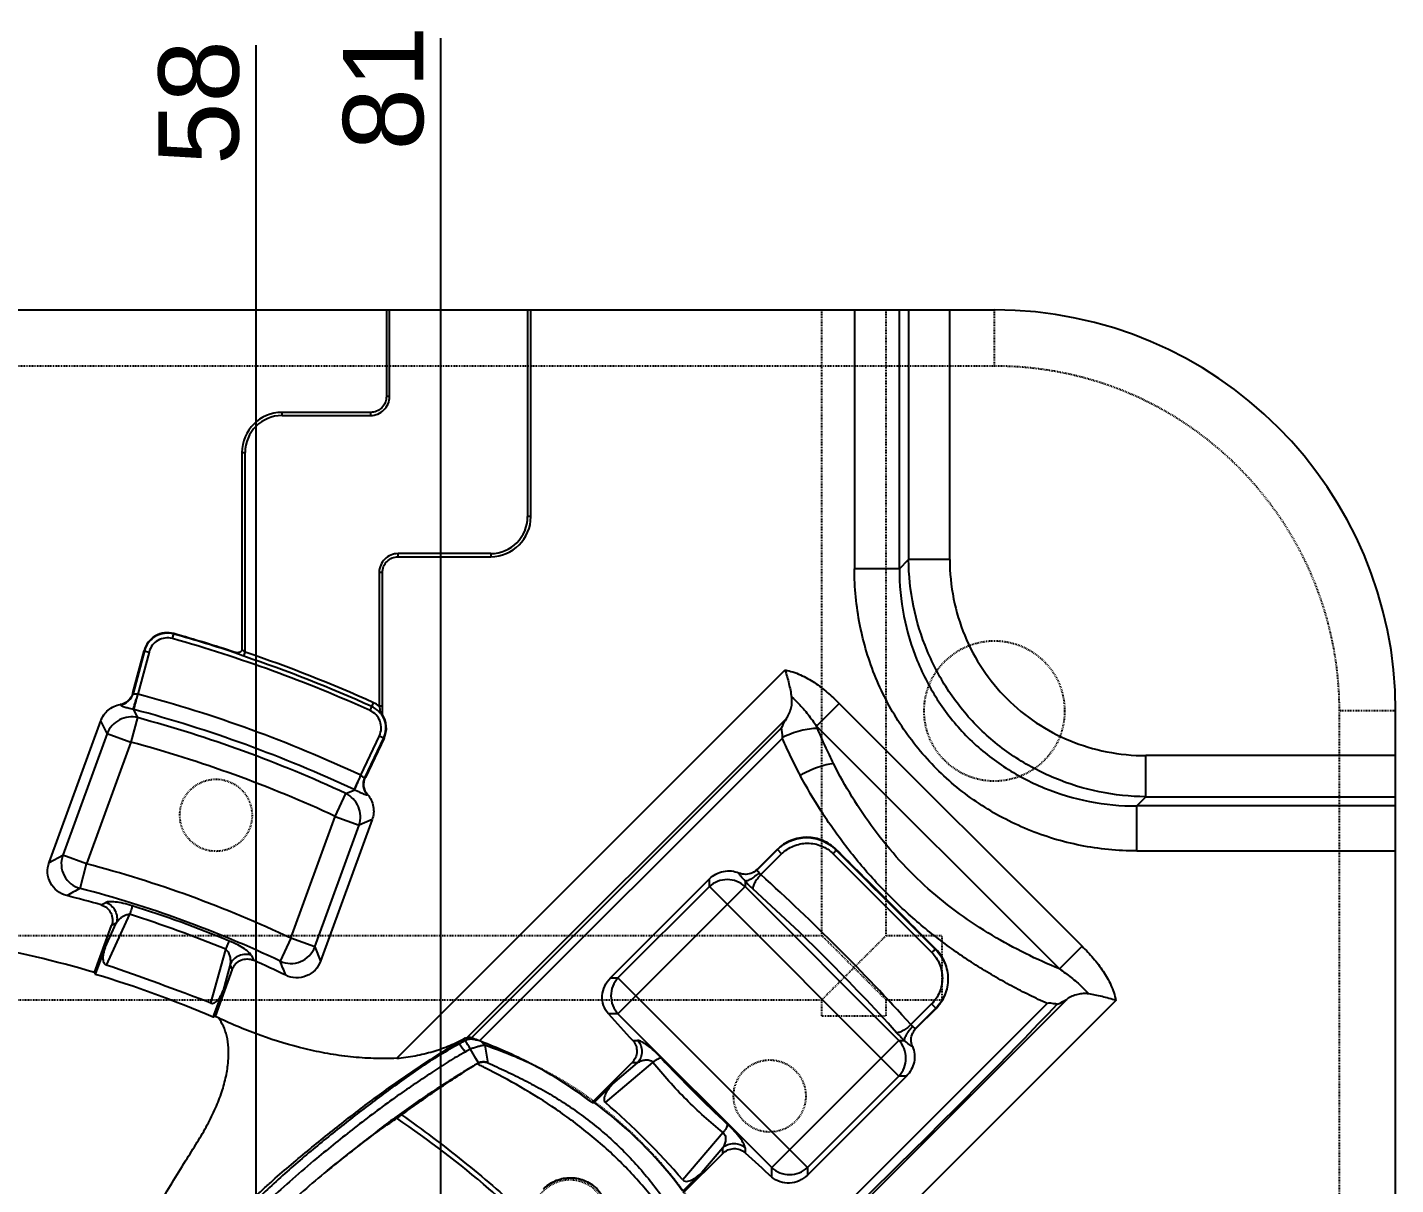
# Model space of a CAD drawing. Header units: millimetres. Extents: x 2164 to 3649, y 875 to 1925.
# Drawn here: x 2936.3 to 3106.8, y 1500.7 to 1645 of the extents above; entities that cross this region are included whole.
import ezdxf

# ---------------------------------------------------------------- set-up
doc = ezdxf.new("R2010")
doc.units = ezdxf.units.MM
doc.linetypes.add('HIDDEN', pattern=[0.2, 0.1, -0.1])
doc.layers.add('21', color=7, linetype='Continuous')
doc.layers.add('dim', color=82, linetype='Continuous', lineweight=9)
doc.styles.get("Standard").update_dxf_attribs({"font": 'arial.ttf'})
doc.dimstyles.new('ISO-25', dxfattribs={"dimscale": 4, "dimtxt": 2.5, "dimasz": 2.5, "dimexe": 1.25, "dimexo": 0.625, "dimtad": 1, "dimtxsty": 'Standard', "dimcen": 2.5, "dimadec": 0, "dimazin": 0, "dimtfac": 1, "dimtmove": 0, "dimatfit": 3, "dimfxl": 0, "dimarcsym": 0})

# ---------------------------------------------------------------- blocks, each defined once
blk = doc.blocks.new('*D27')
at = {"layer": 'Defpoints', "color": 0, "transparency": 16777216}
for p in [(2987.76, 1629.23), (2987.76, 1480.78), (2906.76, 1399.78)]:
    blk.add_point(p, dxfattribs=at)
at = {"layer": 'dim', "color": 0, "lineweight": -2, "transparency": 16777216}
blk.add_line((2987.76, 1482.78), (2987.76, 1643.64), dxfattribs=at)
at = {"layer": 'dim', "color": 0, "transparency": 16777216, "insert": (2980.66, 1637.43), "char_height": 10, "attachment_point": 5, "rotation": 90}
blk.add_mtext('81', dxfattribs=at)
blk = doc.blocks.new('*D28')
at = {"layer": 'Defpoints', "color": 0, "transparency": 16777216}
for p in [(2964.76, 1626.46), (2964.76, 1422.28), (2906.76, 1399.78)]:
    blk.add_point(p, dxfattribs=at)
at = {"layer": 'dim', "color": 0, "lineweight": -2, "transparency": 16777216}
blk.add_line((2964.76, 1424.28), (2964.76, 1642.8), dxfattribs=at)
at = {"layer": 'dim', "color": 0, "transparency": 16777216, "insert": (2957.66, 1635.63), "char_height": 10, "attachment_point": 5, "rotation": 90}
blk.add_mtext('58', dxfattribs=at)

msp = doc.modelspace()

# ---------------------------------------------------------------- linework, layer by layer
at = {"layer": '21', "color": 7, "linetype": 'Continuous'}
for p, q in [((2756.76, 1609.779), (3056.76, 1609.779)), ((2980.993, 1609.779), (2980.993, 1598.977)), ((2981.39, 1598.977), (2981.39, 1609.779)), ((2998.596, 1609.779), (2998.596, 1584.008)), ((2998.993, 1584.008), (2998.993, 1609.779)), ((3039.312, 1609.779), (3039.312, 1577.509)), ((3044.926, 1577.509), (3044.926, 1609.779)), ((3046.071, 1609.779), (3046.071, 1578.654)), ((3051.192, 1578.654), (3051.192, 1609.779)), ((2981.39, 1598.977), (2980.993, 1598.977)), ((2967.993, 1596.611), (2967.993, 1597.008)), ((2979.024, 1597.008), (2967.993, 1597.008)), ((2967.993, 1596.611), (2979.024, 1596.611)), ((2979.024, 1597.008), (2979.024, 1596.611)), ((2962.993, 1592.008), (2962.993, 1567.491)), ((2962.993, 1592.008), (2963.39, 1592.008)), ((2963.39, 1567.111), (2963.39, 1592.008)), ((2998.993, 1584.008), (2998.596, 1584.008)), ((2982.463, 1579.008), (2982.463, 1579.405)), ((2993.993, 1579.405), (2982.463, 1579.405)), ((2982.463, 1579.008), (2993.993, 1579.008)), ((2993.993, 1579.405), (2993.993, 1579.008)), ((3044.926, 1577.509), (3039.312, 1577.509)), ((3044.926, 1577.509), (3046.071, 1578.654)), ((3051.192, 1578.654), (3046.071, 1578.654)), ((2980.096, 1577.038), (2980.096, 1560.388)), ((2980.493, 1577.038), (2980.096, 1577.038)), ((2980.493, 1559.347), (2980.493, 1577.038)), ((2954.333, 1568.8), (2954.507, 1569.421)), ((2949.407, 1562.023), (2950.793, 1567.296)), ((2950.845, 1567.282), (2949.446, 1561.96)), ((2951.416, 1567.132), (2950.023, 1561.876)), ((2950.793, 1567.296), (2951.416, 1567.132)), ((2963.219, 1566.606), (2963.39, 1567.111)), ((2982.277, 1516.492), (3030.683, 1564.899)), ((2949.446, 1561.96), (2949.407, 1562.023)), ((2947.83, 1560.58), (2947.855, 1560.536)), ((2978.962, 1559.836), (2979.4, 1560.808)), ((2980.493, 1560.388), (2980.096, 1560.388)), ((3034.609, 1557.89), (3037.425, 1560.707)), ((3037.425, 1560.707), (3067.684, 1530.449)), ((2938.966, 1540.893), (2945.391, 1558.546)), ((2946.203, 1556.986), (2945.391, 1558.546)), ((2949.991, 1558.949), (2949.165, 1555.908)), ((2949.434, 1559.994), (2949.991, 1558.949)), ((3030.855, 1558.835), (2991.075, 1519.056)), ((3106.76, 1239.779), (3106.76, 1559.779)), ((2946.203, 1556.986), (2940.674, 1541.794)), ((2946.203, 1556.986), (2949.165, 1555.908)), ((3030.21, 1557.617), (2991.607, 1519.024)), ((3034.728, 1557.603), (3034.609, 1557.89)), ((3064.867, 1527.632), (3034.609, 1557.89)), ((2949.165, 1555.908), (2943.635, 1540.716)), ((2977.812, 1551.761), (2980.123, 1556.683)), ((2978.308, 1551.455), (2980.658, 1556.431)), ((2980.706, 1556.408), (2978.379, 1551.478)), ((2980.123, 1556.683), (2980.706, 1556.408)), ((2992.597, 1518.655), (3030.3, 1556.359)), ((3075.635, 1549.09), (3075.635, 1554.211)), ((3106.76, 1554.211), (3075.635, 1554.211)), ((2975.955, 1549.498), (2977.053, 1549.941)), ((2978.379, 1551.478), (2978.308, 1551.455)), ((2974.633, 1546.638), (2975.955, 1549.498)), ((2978.611, 1549.341), (2978.659, 1549.359)), ((3075.635, 1549.09), (3074.49, 1547.945)), ((3075.635, 1549.09), (3106.76, 1549.09)), ((2969.104, 1531.446), (2974.633, 1546.638)), ((2974.633, 1546.638), (2977.595, 1545.56)), ((3074.49, 1542.331), (3074.49, 1547.945)), ((3106.76, 1547.945), (3074.49, 1547.945)), ((2972.065, 1530.368), (2977.595, 1545.56)), ((2979.22, 1546.233), (2972.795, 1528.58)), ((2979.22, 1546.233), (2977.595, 1545.56)), ((2938.966, 1540.893), (2940.674, 1541.794)), ((2943.635, 1540.716), (2940.674, 1541.794)), ((3027.226, 1540.041), (3029.697, 1542.511)), ((3029.714, 1542.494), (3027.226, 1540.008)), ((3027.67, 1539.384), (3030.248, 1541.96)), ((3029.698, 1542.511), (3029.714, 1542.494)), ((3029.714, 1542.494), (3030.248, 1541.96)), ((3036.659, 1541.987), (3048.97, 1529.664)), ((3037.052, 1542.507), (3037.012, 1542.469)), ((3074.49, 1542.331), (3106.76, 1542.331)), ((2942.838, 1537.668), (2943.635, 1540.716)), ((3027.226, 1540.008), (3027.226, 1540.041)), ((3008.909, 1526.498), (3021.244, 1538.833)), ((3021.244, 1537.884), (3021.244, 1538.833)), ((3025.702, 1538.563), (3025.702, 1537.883)), ((3009.856, 1522.042), (3025.702, 1537.883)), ((3021.244, 1537.884), (3009.857, 1526.498)), ((3044.857, 1514.254), (3021.244, 1537.884)), ((3044.858, 1518.71), (3025.702, 1537.883)), ((2945.44, 1535.612), (2946.036, 1535.911)), ((2944.615, 1527.175), (2946.751, 1533.044)), ((2945.935, 1530.286), (2947.34, 1533.345)), ((2948.979, 1534.428), (2946.075, 1528.107)), ((2947.34, 1533.345), (2946.751, 1533.044)), ((2969.104, 1531.446), (2967.755, 1528.598)), ((2972.065, 1530.368), (2969.104, 1531.446)), ((2945.935, 1530.286), (2944.72, 1526.949)), ((2959.13, 1523.355), (2960.969, 1530.063)), ((2972.065, 1530.368), (2972.795, 1528.58)), ((3049.454, 1530.016), (3049.491, 1530.056)), ((3067.684, 1530.449), (3064.867, 1527.632)), ((2961.528, 1528.181), (2960.638, 1524.934)), ((2961.786, 1527.572), (2961.528, 1528.181)), ((2964.177, 1529.308), (2964.441, 1528.696)), ((2961.786, 1527.572), (2959.649, 1521.702)), ((3008.909, 1526.498), (3009.857, 1526.498)), ((3009.857, 1526.498), (3033.47, 1502.868)), ((2959.424, 1521.597), (2960.638, 1524.934)), ((3071.893, 1523.703), (3023.467, 1475.277)), ((3025.638, 1485.601), (3063.357, 1523.321)), ((3026.063, 1484.109), (3065.816, 1523.862)), ((3048.936, 1523.254), (3046.357, 1520.677)), ((3046.98, 1520.231), (3049.471, 1522.719)), ((3049.487, 1522.703), (3047.013, 1520.231)), ((3049.471, 1522.719), (3048.936, 1523.254)), ((3049.471, 1522.719), (3049.487, 1522.703)), ((3009.856, 1522.042), (3008.659, 1522.042)), ((3009.856, 1522.042), (3029.013, 1502.869)), ((3047.013, 1520.231), (3046.98, 1520.231)), ((2992.822, 1518.563), (2993.254, 1518.097)), ((3011.691, 1518.718), (3012.307, 1518.717)), ((3044.858, 1518.71), (3029.013, 1502.869)), ((3044.858, 1518.71), (3045.533, 1518.71)), ((2992.461, 1515.895), (2992.127, 1516.474)), ((2992.477, 1515.904), (2992.461, 1515.895)), ((2992.477, 1515.904), (2992.67, 1515.973)), ((2993.251, 1516.01), (2993.417, 1515.985)), ((2993.417, 1515.985), (2993.62, 1515.929)), ((2993.586, 1516.13), (2993.605, 1516.017)), ((2993.605, 1516.017), (2993.62, 1515.929)), ((3006.632, 1510.965), (3011.6, 1515.933)), ((3008.294, 1510.951), (3014.202, 1515.969)), ((3009.228, 1513.315), (3012.307, 1515.933)), ((3012.307, 1515.933), (3011.6, 1515.933)), ((2992.571, 1515.655), (2992.39, 1515.746)), ((2993.267, 1515.304), (2993.085, 1515.396)), ((3033.47, 1502.868), (3044.857, 1514.254)), ((3045.801, 1514.254), (3033.47, 1501.923)), ((3045.801, 1514.254), (3044.857, 1514.254)), ((3009.228, 1513.315), (3006.89, 1510.977)), ((3006.632, 1510.965), (3006.89, 1510.977)), ((3022.946, 1507.219), (3017.928, 1501.311)), ((3022.908, 1504.614), (3017.941, 1499.647)), ((3022.908, 1505.32), (3020.294, 1502.245)), ((3022.908, 1504.614), (3022.908, 1505.32)), ((3025.694, 1505.32), (3025.694, 1504.705)), ((3017.953, 1499.904), (3020.294, 1502.245)), ((3029.012, 1501.674), (3029.013, 1502.869)), ((3033.47, 1502.868), (3033.47, 1501.923))]:
    msp.add_line(p, q, dxfattribs=at)
at = {"layer": '21', "color": 8, "linetype": 'HIDDEN'}
for p, q in [((3035.26, 1531.779), (3035.26, 1609.779)), ((3043.26, 1531.779), (3043.26, 1609.779)), ((3056.76, 1602.779), (3056.76, 1609.779)), ((3056.76, 1602.779), (2756.76, 1602.779)), ((3099.76, 1239.779), (3099.76, 1559.779)), ((3106.76, 1559.779), (3099.76, 1559.779)), ((2706.76, 1531.779), (3035.26, 1531.779)), ((3035.26, 1531.779), (3039.26, 1527.779)), ((3039.26, 1527.779), (3043.26, 1531.779)), ((3043.26, 1531.779), (3050.26, 1531.779)), ((3050.26, 1523.781), (3050.26, 1531.778)), ((3039.26, 1527.779), (3035.26, 1523.779)), ((3043.26, 1523.779), (3039.26, 1527.779)), ((2706.76, 1523.779), (3035.26, 1523.779)), ((3035.26, 1521.779), (3035.26, 1523.779)), ((3043.26, 1521.779), (3043.26, 1523.779)), ((3043.26, 1523.779), (3050.26, 1523.779)), ((3035.262, 1521.779), (3043.259, 1521.779)), ((2992.39, 1515.746), (2992.29, 1515.796)), ((2992.461, 1515.895), (2992.758, 1515.99)), ((2992.461, 1515.895), (2992.461, 1515.895))]:
    msp.add_line(p, q, dxfattribs=at)
for points in [[(2992.84, 1516.006), (2992.852, 1516.008), (2992.848, 1516.007), (2992.792, 1515.999), (2992.72, 1515.986), (2992.643, 1515.968), (2992.575, 1515.946), (2992.516, 1515.923), (2992.466, 1515.898)], [(2992.758, 1515.99), (2992.785, 1515.996), (2992.824, 1516.003)], [(2999.614, 1515.489), (2999.484, 1515.553), (2998.908, 1515.844)]]:
    msp.add_lwpolyline(points, dxfattribs=at)
at = {"layer": '21', "color": 7, "linetype": 'Continuous'}
msp.add_lwpolyline([(2992.67, 1515.973), (2992.874, 1516.007), (2993.077, 1516.018), (2993.251, 1516.01)], dxfattribs=at)
at = {"layer": '21', "color": 8, "linetype": 'HIDDEN'}
for centre, radius in [((3056.76, 1559.779), 8.75), ((2959.76, 1546.779), 4.5), ((3028.76, 1511.779), 4.5), ((3003.846, 1496.865), 4.5)]:
    msp.add_circle(centre, radius, dxfattribs=at)
at = {"layer": '21', "color": 7, "linetype": 'Continuous'}
for centre, radius, start, end in [((3056.76, 1559.779), 50, 0, 90), ((2967.993, 1592.008), 5, 90, 180), ((2967.993, 1592.008), 4.603, 90, 180), ((2993.993, 1584.008), 5, 270, 0), ((2993.993, 1584.008), 4.603, 270, 0), ((2953.694, 1566.533), 3, 74.27972, 165.272), ((2953.694, 1566.533), 2.946, 74.27972, 165.272), ((2953.694, 1566.533), 2.355, 74.27972, 165.272), ((2906.758, 1399.78), 175.588, 65.71921, 74.27972), ((2906.758, 1399.78), 176.179, 71.60142, 74.27972), ((2906.758, 1399.78), 176.233, 71.68428, 74.27972), ((2906.758, 1399.78), 176.655, 65.71921, 71.30209), ((2906.758, 1399.78), 176.121, 65.71921, 71.30209), ((2906.758, 1399.78), 167.77, 64.94326, 75.05566), ((2977.993, 1557.689), 2.889, 38.02622, 65.71921), ((2977.993, 1557.689), 3.422, 52.07784, 65.71921), ((2953.591, 1575.197), 15.76, 254.70824, 255.05195), ((2906.758, 1399.78), 165.8, 64.94704, 75.05189), ((2906.758, 1399.78), 164.936, 65.19454, 74.80438), ((2977.993, 1557.689), 2.355, 334.72692, 65.71921), ((2977.993, 1557.689), 2.946, 334.72692, 35.08224), ((2976.329, 1559.986), 4.202, 351.2057, 352.29917), ((2977.993, 1557.689), 3, 334.72692, 33.55731), ((2906.758, 1399.78), 161.784, 65.19454, 74.80438), ((2983.641, 1564.259), 15.76, 244.94698, 245.29087), ((2943.635, 1540.716), 3.151, 160, 255.33691), ((5920.604, 4411.017), 4067.391, 224.850147, 225.098123), ((2906.758, 1399.78), 145.681, 64.66189, 75.33691), ((3025.7, 1541.572), 2.161, 295.47935, 314.9), ((3036.356, 1548.295), 14.43, 222.41137, 227.80939), ((2846.097, 1339.32), 270.174, 42.16428, 47.77392), ((3118.504, 1211.268), 370.669, 118.28892, 118.58389), ((2906.758, 1399.78), 141.233, 74.10459, 75.90218), ((2906.758, 1399.78), 142.53, 64.66189, 75.33691), ((2859.347, 1352.565), 249.468, 42.05639, 47.87912), ((2906.46, 1398.959), 143.108, 67.42516, 72.57416), ((2906.137, 1398.071), 142.929, 67.44135, 72.55799), ((2906.747, 1399.766), 132.913, 73.44719, 86.54346), ((2969.104, 1531.446), 3.151, 244.66189, 340), ((2817.18, 1153.729), 395.945, 68.99145, 71.00185), ((2906.758, 1399.78), 141.233, 64.09659, 65.89415), ((2623.39, 1391.485), 370.658, 21.4155, 21.71048), ((2906.747, 1399.766), 132.726, 66.61743, 73.37579), ((2906.747, 1399.766), 132.914, 66.35279, 66.54604), ((3207.894, 1700.717), 267.618, 221.88588, 222.84931), ((3055.274, 1529.352), 14.427, 222.12609, 227.53049), ((3048.542, 1518.704), 2.161, 135.04538, 154.20234), ((3035.921, 1440.664), 88.886, 120.01493, 120.49131), ((2990.392, 1523.33), 4.328, 276.31514, 279.08655), ((2961.501, 1437.873), 86.556, 69.11025, 69.64587), ((2990.197, 1512.387), 6.712, 69.05365, 71.16143), ((2990.306, 1512.734), 6.348, 66.65404, 68.85099), ((3037.083, 1438.794), 89.082, 120.05987, 120.53938), ((2993.015, 1514.564), 1.451, 101.19151, 103.75521), ((2993.096, 1514.12), 1.902, 87.88296, 96.3386), ((2993.1, 1514.185), 1.837, 85.53007, 87.93625), ((2993.021, 1514.094), 1.932, 78.18453, 83.95098), ((3122.969, 1615.917), 146.576, 222.70576, 227.25361), ((2927.445, 1385.758), 145.309, 63.14534, 63.37215), ((2974.624, 1467.701), 53.981, 52.1104, 53.29255), ((2950.754, 1443.816), 88.419, 40.56046, 49.40055), ((2974.511, 1467.559), 54.162, 37.8504, 52.10782), ((3208.491, 1701.518), 268.607, 227.11471, 228.07323), ((3066.474, 1390.994), 145.089, 129.80181, 132.85779), ((2975.232, 1468.142), 53.235, 36.62957, 37.83108)]:
    msp.add_arc(centre, radius, start, end, dxfattribs=at)
at = {"layer": '21', "color": 8, "linetype": 'HIDDEN'}
for centre, radius, start, end in [((3056.76, 1559.779), 43, 0, 90), ((2993.112, 1514.396), 1.633, 99.84679, 102.54243), ((2978.52, 1472.489), 47.895, 64.47177, 65.56604), ((2979.053, 1473.609), 46.655, 63.85164, 64.46919)]:
    msp.add_arc(centre, radius, start, end, dxfattribs=at)
at = {"layer": '21', "color": 7, "linetype": 'Continuous'}
for points, knots in [([(2980.993, 1598.977), (2980.992, 1598.721), (2980.89, 1598.204), (2980.449, 1597.552), (2979.798, 1597.11), (2979.28, 1597.009), (2979.024, 1597.008)], [0, 0, 0, 0, 0.2500543, 0.5000031, 0.7499496, 1, 1, 1, 1]), ([(2979.024, 1596.611), (2979.336, 1596.615), (2979.957, 1596.74), (2980.732, 1597.269), (2981.261, 1598.044), (2981.386, 1598.665), (2981.39, 1598.977)], [0, 0, 0, 0, 0.2542046, 0.5000027, 0.7458302, 1, 1, 1, 1]), ([(2982.463, 1579.405), (2982.151, 1579.4), (2981.53, 1579.276), (2980.755, 1578.746), (2980.226, 1577.971), (2980.101, 1577.35), (2980.096, 1577.038)], [0, 0, 0, 0, 0.2542046, 0.5000026, 0.7458302, 1, 1, 1, 1]), ([(2980.493, 1577.038), (2980.495, 1577.294), (2980.596, 1577.812), (2981.038, 1578.463), (2981.689, 1578.905), (2982.207, 1579.006), (2982.463, 1579.008)], [0, 0, 0, 0, 0.2500543, 0.5000031, 0.7499496, 1, 1, 1, 1]), ([(3074.49, 1542.331), (3072.145, 1542.34), (3067.493, 1542.788), (3060.819, 1544.796), (3054.726, 1548.048), (3049.388, 1552.41), (3045.027, 1557.748), (3041.776, 1563.84), (3039.769, 1570.512), (3039.321, 1575.164), (3039.312, 1577.509)], [0, 0, 0, 0, 0.1273433, 0.2520186, 0.3761044, 0.5000409, 0.6239624, 0.7480205, 0.8726709, 1, 1, 1, 1]), ([(3044.926, 1577.509), (3044.914, 1575.536), (3045.285, 1571.606), (3046.968, 1565.977), (3049.676, 1560.831), (3053.323, 1556.341), (3057.813, 1552.693), (3062.959, 1549.986), (3068.588, 1548.304), (3072.517, 1547.933), (3074.49, 1547.945)], [0, 0, 0, 0, 0.1272697, 0.2526557, 0.376742, 0.5000208, 0.6232927, 0.747364, 0.8727361, 1, 1, 1, 1]), ([(3075.635, 1549.09), (3073.688, 1549.099), (3069.798, 1549.51), (3064.219, 1551.231), (3059.092, 1553.961), (3054.6, 1557.62), (3050.942, 1562.112), (3048.211, 1567.239), (3046.491, 1572.817), (3046.08, 1576.707), (3046.071, 1578.654)], [0, 0, 0, 0, 0.1260986, 0.251348, 0.37594, 0.5000098, 0.6240763, 0.7486612, 0.873904, 1, 1, 1, 1]), ([(3051.192, 1578.654), (3051.201, 1577.017), (3051.514, 1573.779), (3052.911, 1569.139), (3055.17, 1564.913), (3058.197, 1561.213), (3061.896, 1558.187), (3066.122, 1555.929), (3070.761, 1554.532), (3073.999, 1554.219), (3075.635, 1554.211)], [0, 0, 0, 0, 0.1278809, 0.2525106, 0.3763695, 0.500042, 0.6236989, 0.7475296, 0.8721341, 1, 1, 1, 1]), ([(2962.748, 1567.121), (2962.655, 1567.076), (2962.449, 1567.022), (2962.239, 1567.053), (2962.14, 1567.085)], [0, 0, 0, 0, 0.4998826, 1, 1, 1, 1]), ([(2962.365, 1566.953), (2962.343, 1566.965), (2962.267, 1567.005), (2962.192, 1567.049), (2962.14, 1567.085)], [0, 0, 0, 0, 0.2813422, 1, 1, 1, 1]), ([(2962.365, 1566.953), (2962.396, 1566.949), (2962.54, 1566.953), (2962.67, 1567.042), (2962.748, 1567.121)], [0, 0, 0, 0, 0.2168415, 1, 1, 1, 1]), ([(2963.219, 1566.606), (2963.071, 1566.657), (2962.784, 1566.767), (2962.504, 1566.895), (2962.365, 1566.953)], [0, 0, 0, 0, 0.5092389, 1, 1, 1, 1]), ([(2962.993, 1567.491), (2962.993, 1567.413), (2962.951, 1567.251), (2962.817, 1567.157), (2962.748, 1567.121)], [0, 0, 0, 0, 0.4989099, 1, 1, 1, 1]), ([(2963.39, 1567.111), (2963.351, 1567.139), (2963.257, 1567.211), (2963.13, 1567.343), (2963.036, 1567.441), (2962.993, 1567.491)], [0, 0, 0, 0, 0.2610239, 0.6426383, 1, 1, 1, 1]), ([(3030.683, 1564.899), (3031.338, 1564.764), (3032.616, 1564.345), (3034.369, 1563.358), (3035.966, 1562.122), (3036.946, 1561.19), (3037.425, 1560.707)], [0, 0, 0, 0, 0.2491433, 0.4964751, 0.7465224, 1, 1, 1, 1]), ([(3030.683, 1564.899), (3030.855, 1564.331), (3031.161, 1563.222), (3031.397, 1562.096), (3031.485, 1561.547)], [0, 0, 0, 0, 0.5164877, 1, 1, 1, 1]), ([(2949.407, 1562.023), (2949.312, 1561.664), (2948.912, 1560.982), (2948.197, 1560.64), (2947.83, 1560.58)], [0, 0, 0, 0, 0.500111, 1, 1, 1, 1]), ([(2947.855, 1560.536), (2948.219, 1560.602), (2948.915, 1560.954), (2949.342, 1561.607), (2949.446, 1561.96)], [0, 0, 0, 0, 0.5013571, 1, 1, 1, 1]), ([(2949.434, 1559.993), (2949.448, 1560.021), (2949.477, 1560.098), (2949.554, 1560.319), (2949.673, 1560.703), (2949.839, 1561.253), (2949.959, 1561.66), (2950.023, 1561.876)], [0, 0, 0, 0, 0.0473774, 0.1252365, 0.355559, 0.6581614, 1, 1, 1, 1]), ([(2950.023, 1561.876), (2949.951, 1561.891), (2949.815, 1561.898), (2949.657, 1561.878), (2949.554, 1561.871), (2949.497, 1561.876), (2949.449, 1561.906), (2949.446, 1561.942), (2949.446, 1561.96)], [0, 0, 0, 0, 0.3524602, 0.6405958, 0.7549809, 0.8442464, 0.9147333, 1, 1, 1, 1]), ([(2949.526, 1559.969), (2949.546, 1560.046), (2949.715, 1560.68), (2949.887, 1561.314), (2950.023, 1561.876)], [0, 0, 0, 0, 0.1206006, 1, 1, 1, 1]), ([(2945.391, 1558.546), (2945.579, 1559.061), (2946.234, 1560.013), (2947.289, 1560.491), (2947.83, 1560.58)], [0, 0, 0, 0, 0.5000962, 1, 1, 1, 1]), ([(2947.855, 1560.536), (2947.893, 1560.476), (2948.056, 1560.374), (2948.382, 1560.279), (2948.858, 1560.156), (2949.225, 1560.056), (2949.434, 1559.993)], [0, 0, 0, 0, 0.1257363, 0.3226209, 0.6103205, 1, 1, 1, 1]), ([(2980.096, 1560.388), (2980.135, 1560.275), (2980.177, 1560.046), (2980.192, 1559.816), (2980.214, 1559.706)], [0, 0, 0, 0, 0.5162962, 1, 1, 1, 1]), ([(3030.855, 1558.835), (3031.109, 1559.246), (3031.418, 1559.908), (3031.556, 1560.851), (3031.525, 1561.318), (3031.486, 1561.547)], [0, 0, 0, 0, 0.5103335, 0.7546347, 1, 1, 1, 1]), ([(3031.485, 1561.547), (3031.786, 1561.28), (3032.504, 1560.576), (3033.554, 1559.358), (3034.264, 1558.384), (3034.609, 1557.89)], [0, 0, 0, 0, 0.2505288, 0.6249125, 1, 1, 1, 1]), ([(2980.493, 1559.423), (2980.48, 1559.482), (2980.396, 1559.599), (2980.282, 1559.675), (2980.214, 1559.706)], [0, 0, 0, 0, 0.4483843, 1, 1, 1, 1]), ([(2980.269, 1559.468), (2980.266, 1559.487), (2980.251, 1559.567), (2980.232, 1559.646), (2980.214, 1559.706)], [0, 0, 0, 0, 0.2285932, 1, 1, 1, 1]), ([(2980.269, 1559.468), (2980.282, 1559.462), (2980.33, 1559.437), (2980.373, 1559.405), (2980.405, 1559.381)], [0, 0, 0, 0, 0.2697819, 1, 1, 1, 1]), ([(2980.404, 1559.382), (2980.413, 1559.374), (2980.434, 1559.356), (2980.465, 1559.338), (2980.482, 1559.344)], [0, 0, 0, 0, 0.39895, 1, 1, 1, 1]), ([(3030.855, 1558.835), (3030.793, 1558.74), (3030.545, 1558.353), (3030.321, 1557.945), (3030.21, 1557.617)], [0, 0, 0, 0, 0.2475252, 1, 1, 1, 1]), ([(3030.21, 1557.617), (3030.221, 1557.521), (3030.247, 1557.328), (3030.28, 1557.037), (3030.32, 1556.747), (3030.342, 1556.55), (3030.332, 1556.452)], [0, 0, 0, 0, 0.2489372, 0.4979656, 0.7481542, 1, 1, 1, 1]), ([(3034.728, 1557.603), (3034.394, 1557.605), (3033.679, 1557.544), (3032.578, 1557.318), (3031.441, 1556.95), (3030.694, 1556.63), (3030.332, 1556.452)], [0, 0, 0, 0, 0.2182696, 0.4685771, 0.7355832, 1, 1, 1, 1]), ([(3036.731, 1553.219), (3036.549, 1553.582), (3035.842, 1555.025), (3035.189, 1556.495), (3034.728, 1557.603)], [0, 0, 0, 0, 0.2526678, 1, 1, 1, 1]), ([(3030.3, 1556.359), (3030.46, 1555.975), (3030.813, 1555.208), (3031.551, 1553.667), (3032.138, 1552.514), (3032.548, 1551.753)], [0, 0, 0, 0, 0.243284, 0.4938846, 1, 1, 1, 1]), ([(2977.812, 1551.761), (2977.71, 1551.557), (2977.422, 1550.967), (2977.149, 1550.369), (2976.968, 1549.981)], [0, 0, 0, 0, 0.3472564, 1, 1, 1, 1]), ([(2977.053, 1549.94), (2977.06, 1549.971), (2977.087, 1550.049), (2977.17, 1550.267), (2977.326, 1550.638), (2977.553, 1551.166), (2977.722, 1551.555), (2977.812, 1551.761)], [0, 0, 0, 0, 0.0473786, 0.1252378, 0.3555592, 0.6581608, 1, 1, 1, 1]), ([(2978.308, 1551.455), (2978.297, 1551.441), (2978.271, 1551.415), (2978.215, 1551.422), (2978.167, 1551.455), (2978.093, 1551.526), (2977.985, 1551.643), (2977.877, 1551.726), (2977.812, 1551.761)], [0, 0, 0, 0, 0.0861049, 0.1566612, 0.2456524, 0.3595957, 0.6473461, 1, 1, 1, 1]), ([(3063.357, 1523.321), (3062.602, 1523.642), (3061.105, 1524.358), (3058.868, 1525.498), (3056.64, 1526.746), (3053.66, 1528.564), (3049.969, 1531.131), (3046.451, 1534.05), (3043.743, 1536.619), (3041.166, 1539.314), (3038.232, 1542.82), (3035.156, 1547.21), (3033.368, 1550.23), (3032.548, 1551.753)], [0, 0, 0, 0, 0.0576263, 0.1165283, 0.1763251, 0.237025, 0.3616991, 0.4918342, 0.557766, 0.6238076, 0.7537169, 0.8784972, 1, 1, 1, 1]), ([(3036.731, 1553.219), (3036.415, 1553.185), (3035.738, 1553.056), (3034.315, 1552.629), (3033.248, 1552.14), (3032.55, 1551.754)], [0, 0, 0, 0, 0.2139479, 0.4630865, 1, 1, 1, 1]), ([(3064.867, 1527.632), (3063.438, 1528.207), (3060.586, 1529.499), (3056.408, 1531.774), (3052.33, 1534.452), (3048.46, 1537.566), (3044.9, 1541.082), (3041.738, 1544.925), (3039.003, 1548.976), (3037.431, 1551.794), (3036.731, 1553.219)], [0, 0, 0, 0, 0.1187789, 0.241094, 0.3665043, 0.4944843, 0.6235132, 0.7516362, 0.877525, 1, 1, 1, 1]), ([(2977.053, 1549.94), (2977.253, 1549.854), (2977.598, 1549.695), (2978.042, 1549.483), (2978.353, 1549.348), (2978.544, 1549.319), (2978.611, 1549.341)], [0, 0, 0, 0, 0.3892809, 0.6771401, 0.8737229, 1, 1, 1, 1]), ([(2978.611, 1549.341), (2978.375, 1549.627), (2978.06, 1550.341), (2978.161, 1551.117), (2978.308, 1551.455)], [0, 0, 0, 0, 0.5013743, 1, 1, 1, 1]), ([(2978.659, 1549.359), (2978.416, 1549.64), (2978.089, 1550.362), (2978.22, 1551.142), (2978.379, 1551.478)], [0, 0, 0, 0, 0.4998977, 1, 1, 1, 1]), ([(2978.659, 1549.359), (2979.016, 1548.943), (2979.517, 1547.899), (2979.407, 1546.748), (2979.22, 1546.233)], [0, 0, 0, 0, 0.4999259, 1, 1, 1, 1]), ([(3037.052, 1542.507), (3036.578, 1542.983), (3035.427, 1543.754), (3033.398, 1544.163), (3031.352, 1543.767), (3030.182, 1542.993), (3029.698, 1542.511)], [0, 0, 0, 0, 0.2484775, 0.4967372, 0.7471488, 1, 1, 1, 1]), ([(3029.714, 1542.494), (3030.185, 1542.965), (3031.345, 1543.717), (3033.04, 1544.072), (3034.4, 1543.912), (3035.682, 1543.502), (3036.546, 1542.937), (3037.012, 1542.469)], [0, 0, 0, 0, 0.2480932, 0.5006444, 0.6276421, 0.7541781, 1, 1, 1, 1]), ([(3030.248, 1541.96), (3030.456, 1542.166), (3030.911, 1542.541), (3031.962, 1543.102), (3033.171, 1543.361), (3034.375, 1543.235), (3035.232, 1542.974), (3036.008, 1542.56), (3036.455, 1542.19), (3036.659, 1541.987)], [0, 0, 0, 0, 0.1236991, 0.247396, 0.5019779, 0.6304404, 0.7563592, 0.8784161, 1, 1, 1, 1]), ([(3037.012, 1542.469), (3037.012, 1542.442), (3036.975, 1542.373), (3036.902, 1542.263), (3036.792, 1542.127), (3036.706, 1542.034), (3036.659, 1541.987)], [0, 0, 0, 0, 0.1339453, 0.3700023, 0.6698438, 1, 1, 1, 1]), ([(3049.491, 1530.056), (3048.458, 1531.088), (3046.4, 1533.177), (3043.299, 1536.308), (3040.17, 1539.411), (3038.082, 1541.472), (3037.052, 1542.507)], [0, 0, 0, 0, 0.2488358, 0.499965, 0.7511102, 1, 1, 1, 1]), ([(2941.16, 1536.759), (2940.738, 1536.87), (2939.925, 1537.261), (2939.075, 1538.303), (2938.685, 1539.589), (2938.819, 1540.483), (2938.966, 1540.893)], [0, 0, 0, 0, 0.2500204, 0.5000081, 0.7499944, 1, 1, 1, 1]), ([(3021.244, 1538.833), (3021.484, 1539.073), (3022.034, 1539.481), (3022.99, 1539.829), (3023.995, 1539.882), (3024.642, 1539.711), (3024.94, 1539.577)], [0, 0, 0, 0, 0.2545693, 0.506558, 0.7548743, 1, 1, 1, 1]), ([(3027.446, 1539.604), (3027.409, 1539.643), (3027.345, 1539.722), (3027.248, 1539.809), (3027.181, 1539.911), (3027.208, 1539.98), (3027.226, 1540.008)], [0, 0, 0, 0, 0.3275926, 0.6019808, 0.8030365, 1, 1, 1, 1]), ([(3025.702, 1537.883), (3025.407, 1538.161), (3024.7, 1538.608), (3023.473, 1538.838), (3022.246, 1538.608), (3021.539, 1538.162), (3021.244, 1537.884)], [0, 0, 0, 0, 0.2490323, 0.5, 0.7509677, 1, 1, 1, 1]), ([(3026.63, 1539.621), (3026.366, 1539.496), (3025.79, 1539.346), (3025.2, 1539.46), (3024.94, 1539.577)], [0, 0, 0, 0, 0.5054252, 1, 1, 1, 1]), ([(3025.702, 1538.563), (3025.529, 1538.772), (3025.243, 1539.078), (3024.984, 1539.431), (3024.94, 1539.577)], [0, 0, 0, 0, 0.6396385, 1, 1, 1, 1]), ([(3027.446, 1539.604), (3027.28, 1539.451), (3026.949, 1539.175), (3026.465, 1538.843), (3026.092, 1538.642), (3025.845, 1538.564), (3025.743, 1538.555), (3025.702, 1538.563)], [0, 0, 0, 0, 0.3288662, 0.6235267, 0.8548848, 0.938979, 1, 1, 1, 1]), ([(3027.67, 1539.384), (3027.51, 1539.224), (3027.228, 1538.897), (3026.904, 1538.401), (3026.72, 1538.013), (3026.656, 1537.754), (3026.654, 1537.647), (3026.665, 1537.604)], [0, 0, 0, 0, 0.3248334, 0.6173396, 0.8499657, 0.9361293, 1, 1, 1, 1]), ([(2945.44, 1535.612), (2945.696, 1535.534), (2946.188, 1535.284), (2946.698, 1534.636), (2946.924, 1533.843), (2946.838, 1533.298), (2946.751, 1533.044)], [0, 0, 0, 0, 0.2501452, 0.4999997, 0.7498543, 1, 1, 1, 1]), ([(2949.317, 1535.499), (2948.949, 1535.615), (2948.258, 1535.798), (2947.309, 1535.966), (2946.584, 1536.022), (2946.177, 1535.97), (2946.036, 1535.911)], [0, 0, 0, 0, 0.3463445, 0.6408713, 0.8622854, 1, 1, 1, 1]), ([(2946.036, 1535.911), (2946.525, 1535.752), (2947.359, 1534.969), (2947.501, 1533.834), (2947.34, 1533.345)], [0, 0, 0, 0, 0.499998, 1, 1, 1, 1]), ([(2949.317, 1535.499), (2949.302, 1535.454), (2949.278, 1535.326), (2949.22, 1535.092), (2949.125, 1534.777), (2949.034, 1534.549), (2948.979, 1534.428)], [0, 0, 0, 0, 0.1254117, 0.3460583, 0.6434224, 1, 1, 1, 1]), ([(2947.34, 1533.345), (2947.424, 1533.481), (2947.599, 1533.708), (2947.891, 1533.995), (2948.193, 1534.221), (2948.553, 1534.395), (2948.831, 1534.435), (2948.979, 1534.428)], [0, 0, 0, 0, 0.2337025, 0.418267, 0.5985094, 0.783896, 1, 1, 1, 1]), ([(2945.935, 1530.286), (2945.867, 1530.101), (2945.753, 1529.724), (2945.671, 1529.237), (2945.666, 1528.843), (2945.708, 1528.549), (2945.815, 1528.269), (2945.982, 1528.136), (2946.075, 1528.107)], [0, 0, 0, 0, 0.2500899, 0.5000658, 0.6251692, 0.7502266, 0.8753129, 1, 1, 1, 1]), ([(2961.398, 1531.102), (2961.38, 1531.058), (2961.317, 1530.944), (2961.211, 1530.727), (2961.081, 1530.425), (2961.004, 1530.192), (2960.969, 1530.063)], [0, 0, 0, 0, 0.1263622, 0.3471842, 0.6438779, 1, 1, 1, 1]), ([(2960.969, 1530.063), (2961.05, 1530.002), (2961.189, 1529.866), (2961.377, 1529.561), (2961.509, 1529.156), (2961.564, 1528.667), (2961.551, 1528.339), (2961.528, 1528.181)], [0, 0, 0, 0, 0.149848, 0.2809727, 0.5213574, 0.7663587, 1, 1, 1, 1]), ([(2964.177, 1529.308), (2964.145, 1529.368), (2964.051, 1529.497), (2963.768, 1529.781), (2963.239, 1530.172), (2962.411, 1530.653), (2961.761, 1530.952), (2961.398, 1531.102)], [0, 0, 0, 0, 0.0610657, 0.1415777, 0.3594631, 0.6480598, 1, 1, 1, 1]), ([(2964.177, 1529.308), (2963.937, 1529.405), (2963.399, 1529.488), (2962.619, 1529.293), (2961.937, 1528.866), (2961.624, 1528.421), (2961.528, 1528.181)], [0, 0, 0, 0, 0.2469026, 0.4999993, 0.7530965, 1, 1, 1, 1]), ([(3048.97, 1529.664), (3049.174, 1529.459), (3049.545, 1529.01), (3050.099, 1527.969), (3050.342, 1526.766), (3050.209, 1525.566), (3049.942, 1524.704), (3049.52, 1523.918), (3049.143, 1523.463), (3048.936, 1523.254)], [0, 0, 0, 0, 0.1221445, 0.2442631, 0.496638, 0.6251187, 0.7518486, 0.8756958, 1, 1, 1, 1]), ([(3049.454, 1530.016), (3049.426, 1530.017), (3049.357, 1529.979), (3049.246, 1529.907), (3049.11, 1529.797), (3049.017, 1529.711), (3048.97, 1529.664)], [0, 0, 0, 0, 0.136793, 0.3700972, 0.6691375, 1, 1, 1, 1]), ([(3049.454, 1530.016), (3049.922, 1529.549), (3050.675, 1528.398), (3051.119, 1526.382), (3050.704, 1524.348), (3049.944, 1523.192), (3049.471, 1522.719)], [0, 0, 0, 0, 0.2467167, 0.4986645, 0.7508636, 1, 1, 1, 1]), ([(3049.487, 1522.703), (3049.97, 1523.187), (3050.749, 1524.355), (3051.146, 1526.401), (3050.74, 1528.432), (3049.967, 1529.581), (3049.491, 1530.056)], [0, 0, 0, 0, 0.252801, 0.5032585, 0.7515026, 1, 1, 1, 1]), ([(3067.684, 1530.449), (3068.167, 1529.97), (3069.1, 1528.989), (3070.339, 1527.39), (3071.332, 1525.636), (3071.756, 1524.358), (3071.893, 1523.703)], [0, 0, 0, 0, 0.2531199, 0.5034739, 0.7511034, 1, 1, 1, 1]), ([(2961.786, 1527.572), (2961.882, 1527.822), (2962.167, 1528.295), (2962.85, 1528.757), (2963.657, 1528.926), (2964.195, 1528.801), (2964.441, 1528.696)], [0, 0, 0, 0, 0.2501448, 0.4999992, 0.749854, 1, 1, 1, 1]), ([(2972.795, 1528.58), (2972.643, 1528.171), (2972.172, 1527.401), (2971.046, 1526.666), (2969.726, 1526.415), (2968.851, 1526.637), (2968.457, 1526.823)], [0, 0, 0, 0, 0.2499813, 0.4999485, 0.749954, 1, 1, 1, 1]), ([(3008.659, 1522.042), (3008.393, 1522.339), (3007.978, 1523.056), (3007.825, 1524.289), (3008.132, 1525.507), (3008.615, 1526.204), (3008.909, 1526.498)], [0, 0, 0, 0, 0.2448618, 0.4923441, 0.7443837, 1, 1, 1, 1]), ([(3009.857, 1526.498), (3009.58, 1526.203), (3009.134, 1525.497), (3008.904, 1524.27), (3009.134, 1523.044), (3009.579, 1522.337), (3009.856, 1522.042)], [0, 0, 0, 0, 0.2490341, 0.5, 0.7509659, 1, 1, 1, 1]), ([(3064.867, 1527.632), (3065.362, 1527.286), (3066.338, 1526.573), (3067.559, 1525.519), (3068.266, 1524.8), (3068.535, 1524.5)], [0, 0, 0, 0, 0.3750447, 0.7494773, 1, 1, 1, 1]), ([(2959.13, 1523.355), (2959.22, 1523.317), (2959.433, 1523.312), (2959.696, 1523.457), (2959.916, 1523.656), (2960.165, 1523.961), (2960.417, 1524.386), (2960.571, 1524.749), (2960.638, 1524.934)], [0, 0, 0, 0, 0.1247112, 0.2497775, 0.3748407, 0.4999394, 0.7499105, 1, 1, 1, 1]), ([(3068.535, 1524.5), (3068.306, 1524.539), (3067.838, 1524.57), (3066.892, 1524.43), (3066.228, 1524.118), (3065.816, 1523.862)], [0, 0, 0, 0, 0.2452034, 0.4894283, 1, 1, 1, 1]), ([(3071.893, 1523.703), (3071.323, 1523.874), (3070.473, 1524.102), (3069.351, 1524.36), (3068.803, 1524.457), (3068.535, 1524.5)], [0, 0, 0, 0, 0.5168068, 0.7646526, 1, 1, 1, 1]), ([(3064.575, 1523.237), (3061.466, 1519.931), (3048.801, 1506.873), (3035.647, 1494.307), (3025.993, 1484.658)], [0, 0, 0, 0, 0.2495302, 1, 1, 1, 1]), ([(3064.575, 1523.237), (3064.369, 1523.256), (3064.065, 1523.29), (3063.662, 1523.364), (3063.455, 1523.349), (3063.357, 1523.321)], [0, 0, 0, 0, 0.5046335, 0.7490686, 1, 1, 1, 1]), ([(3064.575, 1523.237), (3064.914, 1523.318), (3065.324, 1523.559), (3065.716, 1523.804), (3065.815, 1523.863)], [0, 0, 0, 0, 0.7514837, 1, 1, 1, 1]), ([(2946.454, 1485.823), (2947.324, 1487.975), (2949.215, 1492.201), (2952.499, 1498.112), (2955.325, 1502.657), (2957.402, 1505.934), (2958.684, 1508.107), (2959.71, 1510.204), (2960.498, 1512.231), (2961.046, 1514.184), (2961.323, 1516.035), (2961.35, 1517.722), (2961.157, 1519.205), (2960.732, 1520.47), (2960.3, 1521.196), (2960.059, 1521.519)], [0, 0, 0, 0, 0.1759261, 0.3503389, 0.5120567, 0.5815062, 0.6443721, 0.7032161, 0.7581567, 0.8090486, 0.8566329, 0.8995474, 0.9365648, 0.9694357, 1, 1, 1, 1]), ([(2959.649, 1521.702), (2959.611, 1521.685), (2959.538, 1521.643), (2959.46, 1521.615), (2959.424, 1521.597)], [0, 0, 0, 0, 0.5100017, 1, 1, 1, 1]), ([(2982.277, 1516.492), (2981.321, 1516.428), (2979.4, 1516.426), (2976.53, 1516.634), (2973.682, 1517.044), (2969.928, 1517.828), (2965.33, 1519.211), (2961.79, 1520.698), (2960.059, 1521.519)], [0, 0, 0, 0, 0.1250216, 0.2500433, 0.3750649, 0.5000864, 0.7500341, 1, 1, 1, 1]), ([(3046.357, 1520.677), (3046.197, 1520.517), (3045.869, 1520.236), (3045.373, 1519.912), (3044.984, 1519.729), (3044.724, 1519.666), (3044.617, 1519.664), (3044.574, 1519.675)], [0, 0, 0, 0, 0.3246962, 0.6171348, 0.8497904, 0.9360177, 1, 1, 1, 1]), ([(3046.576, 1520.452), (3046.426, 1520.289), (3046.144, 1519.957), (3045.803, 1519.47), (3045.599, 1519.09), (3045.53, 1518.844), (3045.525, 1518.748), (3045.533, 1518.71)], [0, 0, 0, 0, 0.323022, 0.6298251, 0.8635816, 0.9434183, 1, 1, 1, 1]), ([(3046.547, 1517.946), (3046.429, 1518.208), (3046.317, 1518.801), (3046.469, 1519.38), (3046.597, 1519.644)], [0, 0, 0, 0, 0.4945131, 1, 1, 1, 1]), ([(3046.98, 1520.231), (3046.952, 1520.213), (3046.883, 1520.186), (3046.782, 1520.254), (3046.694, 1520.351), (3046.616, 1520.415), (3046.576, 1520.452)], [0, 0, 0, 0, 0.1966881, 0.3977531, 0.6722944, 1, 1, 1, 1]), ([(2955.022, 1486.126), (2955.277, 1486.724), (2955.802, 1487.866), (2956.672, 1489.477), (2957.575, 1490.959), (2958.5, 1492.353), (2959.454, 1493.675), (2960.44, 1494.938), (2961.482, 1496.138), (2962.587, 1497.271), (2963.721, 1498.366), (2964.86, 1499.442), (2966.002, 1500.495), (2967.524, 1501.854), (2969.428, 1503.485), (2971.709, 1505.378), (2973.989, 1507.226), (2976.296, 1509.048), (2978.633, 1510.842), (2981.007, 1512.581), (2983.416, 1514.266), (2986.669, 1516.469), (2989.179, 1518.024), (2990.869, 1519.028)], [0, 0, 0, 0, 0.0396028, 0.0763644, 0.1113461, 0.1451787, 0.178169, 0.2105384, 0.2426652, 0.2747752, 0.3068165, 0.3386073, 0.3701136, 0.4013268, 0.4627535, 0.5226687, 0.5816721, 0.6413564, 0.7015815, 0.7609189, 0.8204172, 0.8804267, 1, 1, 1, 1]), ([(2990.091, 1518.299), (2989.301, 1517.833), (2988.104, 1517.159), (2986.545, 1516.201), (2985.406, 1515.44), (2984.283, 1514.656), (2982.787, 1513.601), (2980.921, 1512.266), (2978.713, 1510.601), (2975.76, 1508.325), (2972.837, 1505.965), (2969.937, 1503.527), (2967.768, 1501.619), (2965.596, 1499.626), (2963.777, 1497.897), (2962.301, 1496.448), (2960.76, 1494.875), (2959.285, 1493.116), (2957.879, 1491.187), (2956.849, 1489.596), (2955.874, 1487.91), (2955.291, 1486.732), (2955.031, 1486.122)], [0, 0, 0, 0, 0.0571502, 0.0855903, 0.1140283, 0.1424956, 0.1709959, 0.2281196, 0.2855165, 0.3433446, 0.4604403, 0.5196587, 0.5794965, 0.6404546, 0.7033743, 0.7358894, 0.7693993, 0.8406093, 0.8786912, 0.9181413, 0.9586778, 1, 1, 1, 1]), ([(2982.277, 1516.492), (2983.051, 1516.544), (2984.577, 1516.765), (2986.796, 1517.296), (2988.904, 1518.038), (2990.23, 1518.679), (2990.868, 1519.028)], [0, 0, 0, 0, 0.2581536, 0.5113287, 0.7581394, 1, 1, 1, 1]), ([(2990.833, 1518.714), (2990.932, 1518.775), (2991.16, 1518.867), (2991.54, 1518.901), (2991.948, 1518.857), (2992.224, 1518.785), (2992.364, 1518.739)], [0, 0, 0, 0, 0.2215774, 0.4593846, 0.7187007, 1, 1, 1, 1]), ([(2991.607, 1519.024), (2991.561, 1519.037), (2991.387, 1519.078), (2991.204, 1519.077), (2991.076, 1519.056)], [0, 0, 0, 0, 0.2711893, 1, 1, 1, 1]), ([(2991.459, 1517.63), (2991.582, 1517.702), (2991.871, 1517.815), (2992.319, 1517.952), (2992.778, 1518.044), (2993.105, 1518.147), (2993.254, 1518.096)], [0, 0, 0, 0, 0.2298306, 0.4965408, 0.7468053, 1, 1, 1, 1]), ([(2998.908, 1515.846), (2997.889, 1516.374), (2995.877, 1517.322), (2993.822, 1518.171), (2992.821, 1518.561)], [0, 0, 0, 0, 0.516434, 1, 1, 1, 1]), ([(2998.332, 1516.095), (2997.915, 1516.284), (2996.247, 1517.014), (2994.542, 1517.656), (2993.254, 1518.097)], [0, 0, 0, 0, 0.2518614, 1, 1, 1, 1]), ([(3011.691, 1518.718), (3011.863, 1518.533), (3012.135, 1518.087), (3012.255, 1517.315), (3012.08, 1516.549), (3011.782, 1516.115), (3011.6, 1515.933)], [0, 0, 0, 0, 0.2474333, 0.4967507, 0.7478912, 1, 1, 1, 1]), ([(3012.307, 1518.717), (3012.648, 1518.356), (3013.024, 1517.325), (3012.647, 1516.294), (3012.307, 1515.933)], [0, 0, 0, 0, 0.5000003, 1, 1, 1, 1]), ([(3015.258, 1516.504), (3014.968, 1516.818), (3014.406, 1517.378), (3013.58, 1518.062), (3012.958, 1518.478), (3012.548, 1518.667), (3012.379, 1518.714), (3012.307, 1518.717)], [0, 0, 0, 0, 0.3436823, 0.6369812, 0.8613968, 0.9419548, 1, 1, 1, 1]), ([(3044.857, 1514.254), (3045.134, 1514.549), (3045.58, 1515.255), (3045.81, 1516.482), (3045.581, 1517.708), (3045.135, 1518.415), (3044.858, 1518.71)], [0, 0, 0, 0, 0.2490341, 0.5, 0.7509659, 1, 1, 1, 1]), ([(3046.546, 1517.946), (3046.4, 1517.991), (3046.048, 1518.25), (3045.741, 1518.536), (3045.533, 1518.71)], [0, 0, 0, 0, 0.3603728, 1, 1, 1, 1]), ([(3046.546, 1517.946), (3046.679, 1517.649), (3046.85, 1517.002), (3046.796, 1515.998), (3046.449, 1515.042), (3046.041, 1514.493), (3045.801, 1514.254)], [0, 0, 0, 0, 0.2451054, 0.4934355, 0.7454371, 1, 1, 1, 1]), ([(2990.82, 1517.258), (2990.102, 1516.881), (2988.69, 1516.057), (2985.791, 1514.14), (2981.834, 1511.484), (2977.076, 1507.876), (2973.857, 1505.294), (2972.3, 1503.995)], [0, 0, 0, 0, 0.106593, 0.2148778, 0.4571705, 0.7332841, 1, 1, 1, 1]), ([(2992.67, 1515.973), (2992.652, 1515.969), (2992.585, 1515.951), (2992.52, 1515.927), (2992.477, 1515.904)], [0, 0, 0, 0, 0.2770752, 1, 1, 1, 1]), ([(2993.62, 1515.929), (2993.602, 1515.937), (2993.523, 1515.969), (2993.44, 1515.989), (2993.377, 1516)], [0, 0, 0, 0, 0.2375308, 1, 1, 1, 1]), ([(2993.62, 1515.929), (2994.392, 1515.579), (2995.938, 1514.861), (2998.248, 1513.732), (3000.549, 1512.509), (3003.584, 1510.681), (3007.236, 1508.046), (3011.245, 1504.367), (3014.172, 1500.893), (3016.294, 1497.979), (3017.781, 1495.757), (3019.174, 1493.503), (3020.472, 1491.22), (3021.711, 1488.929), (3022.513, 1487.397), (3022.907, 1486.631)], [0, 0, 0, 0, 0.0598631, 0.1203669, 0.1816613, 0.2438701, 0.3705524, 0.499055, 0.6272285, 0.6906872, 0.7536403, 0.8160391, 0.8778383, 0.9391288, 1, 1, 1, 1]), ([(3006.631, 1510.964), (3005.25, 1512.009), (3002.734, 1513.739), (3000.077, 1515.24), (2998.908, 1515.846)], [0, 0, 0, 0, 0.5681812, 1, 1, 1, 1]), ([(3012.307, 1515.933), (3012.446, 1516.024), (3012.759, 1516.167), (3013.24, 1516.306), (3013.667, 1516.29), (3013.992, 1516.171), (3014.139, 1516.047), (3014.202, 1515.969)], [0, 0, 0, 0, 0.2441414, 0.4986802, 0.7271987, 0.8546588, 1, 1, 1, 1]), ([(3015.258, 1516.504), (3015.199, 1516.512), (3015.047, 1516.482), (3014.803, 1516.381), (3014.506, 1516.209), (3014.305, 1516.057), (3014.202, 1515.969)], [0, 0, 0, 0, 0.147922, 0.3733012, 0.6616542, 1, 1, 1, 1]), ([(3022.946, 1507.219), (3021.338, 1508.513), (3018.272, 1511.292), (3015.496, 1514.361), (3014.202, 1515.969)], [0, 0, 0, 0, 0.4999264, 1, 1, 1, 1]), ([(2991.824, 1515.509), (2990.198, 1514.548), (2987, 1512.525), (2983.115, 1509.88), (2980.144, 1507.626), (2977.221, 1505.364), (2975.045, 1503.63), (2973.613, 1502.441)], [0, 0, 0, 0, 0.2525151, 0.5058084, 0.6280969, 0.7511099, 1, 1, 1, 1]), ([(2982.878, 1509.424), (2983.584, 1509.95), (2985.036, 1510.994), (2988.002, 1513.047), (2990.276, 1514.554), (2991.824, 1515.509)], [0, 0, 0, 0, 0.2441505, 0.4957428, 1, 1, 1, 1]), ([(3022.277, 1486.274), (3021.506, 1487.783), (3019.891, 1490.807), (3017.133, 1495.212), (3013.981, 1499.455), (3010.421, 1503.436), (3006.443, 1507.002), (3002.205, 1510.163), (2997.804, 1512.926), (2994.777, 1514.537), (2993.267, 1515.304)], [0, 0, 0, 0, 0.1214976, 0.2456335, 0.3721447, 0.4999801, 0.6278253, 0.7543794, 0.878546, 1, 1, 1, 1]), ([(3009.228, 1513.315), (3009.066, 1513.153), (3008.838, 1512.897), (3008.567, 1512.52), (3008.236, 1511.99), (3007.96, 1511.216), (3008.294, 1510.951)], [0, 0, 0, 0, 0.2589065, 0.3883753, 0.5177896, 1, 1, 1, 1]), ([(2973.613, 1502.441), (2974.551, 1503.214), (2976.306, 1504.613), (2978.74, 1506.473), (2980.685, 1507.904), (2981.821, 1508.696), (2982.299, 1509.001)], [0, 0, 0, 0, 0.3347176, 0.618484, 0.8438551, 1, 1, 1, 1]), ([(2982.299, 1509.001), (2982.37, 1509.046), (2982.56, 1509.191), (2982.753, 1509.331), (2982.878, 1509.424)], [0, 0, 0, 0, 0.3507607, 1, 1, 1, 1]), ([(2997.323, 1496.973), (2996.168, 1498.085), (2991.422, 1502.413), (2986.274, 1506.281), (2982.299, 1509.001)], [0, 0, 0, 0, 0.2497926, 1, 1, 1, 1]), ([(2982.878, 1509.424), (2985.492, 1507.594), (2990.596, 1503.754), (2995.437, 1499.586), (2997.778, 1497.417)], [0, 0, 0, 0, 0.4999857, 1, 1, 1, 1]), ([(3023.479, 1508.276), (3023.488, 1508.217), (3023.457, 1508.065), (3023.358, 1507.82), (3023.186, 1507.523), (3023.034, 1507.322), (3022.946, 1507.219)], [0, 0, 0, 0, 0.1489709, 0.3735599, 0.6618105, 1, 1, 1, 1]), ([(3025.694, 1505.32), (3025.689, 1505.393), (3025.643, 1505.564), (3025.456, 1505.974), (3025.045, 1506.594), (3024.361, 1507.419), (3023.798, 1507.983), (3023.479, 1508.276)], [0, 0, 0, 0, 0.0594357, 0.1399929, 0.3614623, 0.652614, 1, 1, 1, 1]), ([(3022.946, 1507.219), (3023.024, 1507.157), (3023.148, 1507.009), (3023.267, 1506.683), (3023.283, 1506.256), (3023.144, 1505.773), (3023, 1505.46), (3022.908, 1505.32)], [0, 0, 0, 0, 0.1452279, 0.2726314, 0.5010916, 0.7557477, 1, 1, 1, 1]), ([(3022.908, 1505.32), (3023.27, 1505.661), (3024.302, 1506.038), (3025.333, 1505.66), (3025.694, 1505.32)], [0, 0, 0, 0, 0.4999997, 1, 1, 1, 1]), ([(2972.3, 1503.995), (2971.285, 1503.149), (2969.311, 1501.454), (2967.38, 1499.712), (2966.433, 1498.85)], [0, 0, 0, 0, 0.5080011, 1, 1, 1, 1]), ([(3022.908, 1504.614), (3023.09, 1504.796), (3023.525, 1505.094), (3024.291, 1505.269), (3025.064, 1505.149), (3025.509, 1504.877), (3025.694, 1504.705)], [0, 0, 0, 0, 0.2521413, 0.5032981, 0.7526034, 1, 1, 1, 1]), ([(3017.928, 1501.311), (3017.998, 1501.222), (3018.225, 1501.114), (3018.57, 1501.151), (3018.898, 1501.256), (3019.208, 1501.406), (3019.502, 1501.585), (3019.874, 1501.854), (3020.132, 1502.083), (3020.294, 1502.245)], [0, 0, 0, 0, 0.1234011, 0.2481345, 0.3731643, 0.4984375, 0.6238032, 0.7492107, 1, 1, 1, 1]), ([(3029.013, 1502.869), (3029.307, 1502.591), (3030.014, 1502.144), (3031.241, 1501.914), (3032.468, 1502.144), (3033.176, 1502.59), (3033.47, 1502.868)], [0, 0, 0, 0, 0.2490314, 0.5000001, 0.7509687, 1, 1, 1, 1]), ([(3000.553, 1500.158), (3000.958, 1500.583), (3001.959, 1501.297), (3003.777, 1501.718), (3005.67, 1501.391), (3007.304, 1500.322), (3008.372, 1498.688), (3008.699, 1496.795), (3008.277, 1494.978), (3007.564, 1493.977), (3007.139, 1493.572)], [0, 0, 0, 0, 0.1196078, 0.2432304, 0.370527, 0.5000902, 0.6296314, 0.7568612, 0.8804086, 1, 1, 1, 1]), ([(3033.47, 1501.923), (3033.176, 1501.628), (3032.478, 1501.145), (3031.259, 1500.839), (3030.027, 1500.993), (3029.309, 1501.408), (3029.012, 1501.674)], [0, 0, 0, 0, 0.255628, 0.507692, 0.7551805, 1, 1, 1, 1])]:
    msp.add_open_spline(points, degree=3, knots=knots, dxfattribs=at)
for points in [[(2949.991, 1558.949), (2949.254, 1559.127), (2947.597, 1558.932), (2946.482, 1557.691), (2946.203, 1556.986)], [(3030.332, 1556.452), (3030.33, 1556.419), (3030.321, 1556.384), (3030.3, 1556.359)], [(2977.595, 1545.56), (2977.834, 1546.279), (2977.778, 1547.947), (2976.635, 1549.161), (2975.955, 1549.498)], [(3027.226, 1540.008), (3027.053, 1539.846), (3026.848, 1539.713), (3026.63, 1539.621)], [(3027.446, 1539.604), (3027.504, 1539.517), (3027.582, 1539.44), (3027.67, 1539.384)], [(2944.615, 1527.175), (2944.652, 1527.101), (2944.687, 1527.026), (2944.72, 1526.949)], [(3046.357, 1520.677), (3046.413, 1520.589), (3046.489, 1520.511), (3046.576, 1520.452)], [(3046.98, 1520.231), (3046.82, 1520.061), (3046.688, 1519.859), (3046.597, 1519.644)], [(2990.833, 1518.714), (2990.586, 1518.575), (2990.335, 1518.443), (2990.091, 1518.299)], [(2990.091, 1518.299), (2990.334, 1517.951), (2990.571, 1517.6), (2990.82, 1517.258)], [(2991.458, 1517.63), (2991.25, 1517.991), (2991.042, 1518.353), (2990.833, 1518.714)], [(2992.127, 1516.474), (2991.904, 1516.859), (2991.681, 1517.245), (2991.458, 1517.63)], [(2993.254, 1518.097), (2993.365, 1517.441), (2993.476, 1516.785), (2993.586, 1516.13)], [(2992.886, 1516.011), (2992.835, 1516.005), (2992.784, 1515.997), (2992.733, 1515.987)], [(2993.377, 1516), (2993.333, 1516.008), (2993.288, 1516.013), (2993.244, 1516.016)]]:
    msp.add_open_spline(points, degree=3, dxfattribs=at)
at = {"layer": '21', "color": 8, "linetype": 'HIDDEN'}
for points, knots in [([(2992.833, 1516.005), (2992.864, 1516.01), (2992.994, 1516.029), (2993.126, 1516.026), (2993.225, 1516.015)], [0, 0, 0, 0, 0.2426224, 1, 1, 1, 1]), ([(3022.477, 1492.586), (3021.478, 1494.624), (3019.618, 1497.815), (3016.329, 1502.206), (3012.944, 1505.969), (3009.169, 1509.371), (3004.771, 1512.663), (3001.607, 1514.51), (2999.614, 1515.489)], [0, 0, 0, 0, 0.2068984, 0.3352359, 0.499633, 0.6674854, 0.7975539, 1, 1, 1, 1])]:
    msp.add_open_spline(points, degree=3, knots=knots, dxfattribs=at)

# ---------------------------------------------------------------- dimensions: what is measured, and where the dimension line sits
at = {"layer": 'dim'}
for feature_location, offset, picture, middle in [((2987.76, 1480.779), (0, 148.452), '*D27', (2980.656, 1637.435)), ((2964.76, 1422.279), (0, 204.177), '*D28', (2957.656, 1635.628))]:
    dim = msp.add_ordinate_dim(feature_location=feature_location, offset=offset, dtype=1, origin=(2906.76, 1399.779), dimstyle='ISO-25', override={"dimasz": 2, "dimexe": 0.49975, "dimexo": 0.49975, "dimgap": 0.49975}, dxfattribs=at)
    dim.commit()
    dim.dimension.update_dxf_attribs({"geometry": picture, "text_midpoint": middle})

doc.saveas('drawing.dxf')
